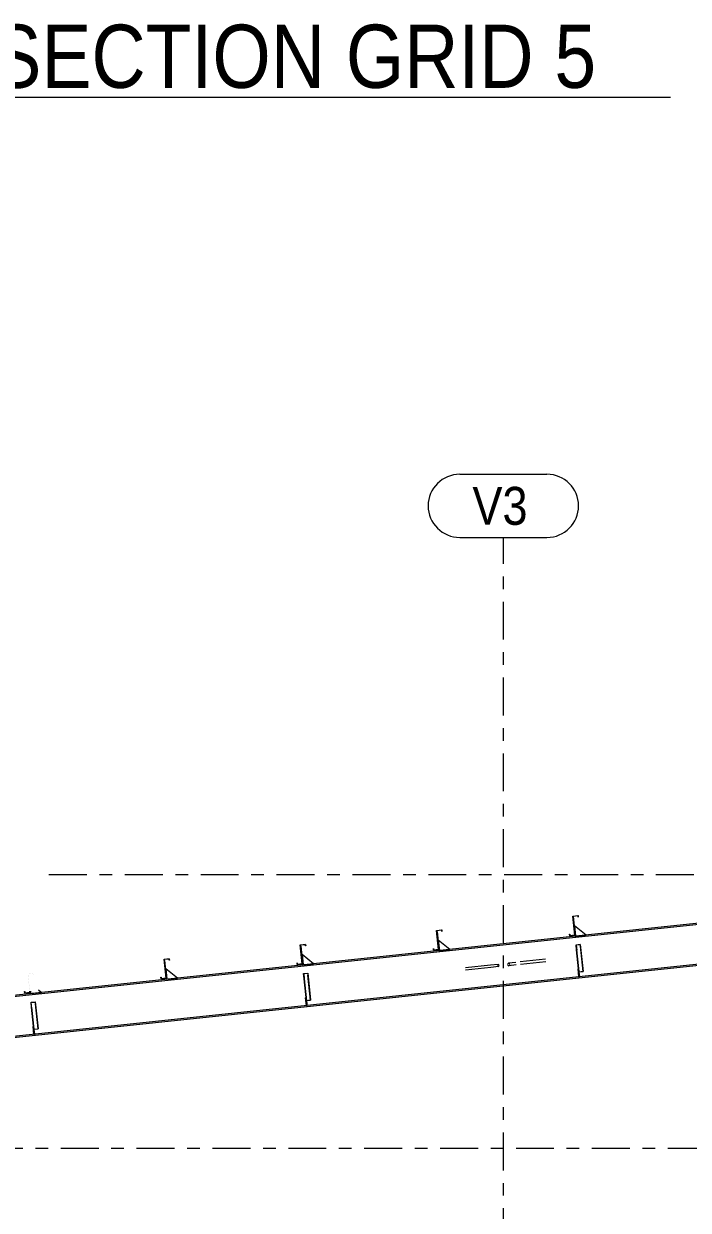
# Model space of a CAD drawing. Header units: millimetres. Extents: x -79 to 743, y -408 to 166.
# Drawn here: x 244.8 to 297.4, y -106.8 to -12.9 of the extents above; entities that cross this region are included whole.
import ezdxf

# ---------------------------------------------------------------- set-up
doc = ezdxf.new("R2010")
doc.units = ezdxf.units.MM
for name, pattern in [('XKITLINE00', [0]), ('XKITLINE02', [4, 2, -2]), ('XKITLINE03', [6, 3, -1, 1, -1])]:
    doc.linetypes.add(name, pattern=pattern)
for name, color, linetype, lineweight in [('OtherObjectType', 7, 'Continuous', 0), ('Part', 2, 'Continuous', 0), ('S-grid', 1, 'Continuous', 0)]:
    doc.layers.add(name, color=color, linetype=linetype, lineweight=lineweight)
doc.styles.add('ARIAL', font='ARIAL.TTF')

# ---------------------------------------------------------------- blocks, each defined once
blk = doc.blocks.new('*A361')
at = {"layer": 'Part'}
blk.add_hatch(color=3, dxfattribs=at).paths.add_polyline_path([(245.158, -88.096), (245.572, -88.052), (245.585, -88.177), (245.57, -88.178), (245.559, -88.069), (245.174, -88.109), (245.332, -89.603), (244.917, -89.646), (244.904, -89.522), (244.919, -89.52), (244.931, -89.63), (245.315, -89.589)], flags=17)
blk = doc.blocks.new('*A390')
at = {"layer": 'Part'}
blk.add_hatch(color=3, dxfattribs=at).paths.add_polyline_path([(245.412, -90.365), (245.744, -90.33), (245.746, -90.351), (245.431, -90.384), (245.473, -90.783), (245.456, -90.785)], flags=17)
blk = doc.blocks.new('*A413')
at = {"layer": 'Part'}
blk.add_hatch(color=3, dxfattribs=at).paths.add_polyline_path([(245.158, -88.096), (245.572, -88.052), (245.585, -88.177), (245.57, -88.178), (245.559, -88.069), (245.174, -88.109), (245.332, -89.603), (244.917, -89.646), (244.904, -89.522), (244.919, -89.52), (244.931, -89.63), (245.315, -89.589)], flags=17)
blk = doc.blocks.new('*A428')
at = {"layer": 'Part'}
blk.add_hatch(color=3, dxfattribs=at).paths.add_polyline_path([(266.959, -88.092), (267.291, -88.057), (267.293, -88.078), (266.978, -88.111), (267.02, -88.51), (267.004, -88.512)], flags=17)
blk = doc.blocks.new('*A429')
at = {"layer": 'Part'}
blk.add_hatch(color=3, dxfattribs=at).paths.add_polyline_path([(288.506, -85.819), (288.838, -85.784), (288.84, -85.805), (288.525, -85.839), (288.567, -86.237), (288.551, -86.239)], flags=17)
blk = doc.blocks.new('*A430')
at = {"layer": 'Part'}
blk.add_hatch(color=3, dxfattribs=at).paths.add_polyline_path([(255.931, -86.96), (256.346, -86.916), (256.359, -87.04), (256.344, -87.042), (256.332, -86.932), (255.948, -86.973), (256.105, -88.466), (255.691, -88.51), (255.678, -88.386), (255.693, -88.384), (255.704, -88.494), (256.089, -88.453)], flags=17)
blk = doc.blocks.new('*A431')
at = {"layer": 'Part'}
blk.add_hatch(color=3, dxfattribs=at).paths.add_polyline_path([(266.705, -85.823), (267.119, -85.78), (267.132, -85.904), (267.117, -85.905), (267.106, -85.796), (266.721, -85.837), (266.879, -87.33), (266.464, -87.374), (266.451, -87.249), (266.466, -87.248), (266.478, -87.357), (266.862, -87.317)], flags=17)
blk = doc.blocks.new('*A432')
at = {"layer": 'Part'}
blk.add_hatch(color=3, dxfattribs=at).paths.add_polyline_path([(277.478, -84.687), (277.893, -84.643), (277.906, -84.767), (277.891, -84.769), (277.879, -84.66), (277.495, -84.7), (277.652, -86.194), (277.238, -86.237), (277.225, -86.113), (277.24, -86.111), (277.251, -86.221), (277.636, -86.18)], flags=17)
blk = doc.blocks.new('*A433')
at = {"layer": 'Part'}
blk.add_hatch(color=3, dxfattribs=at).paths.add_polyline_path([(288.252, -83.55), (288.666, -83.507), (288.679, -83.631), (288.665, -83.633), (288.653, -83.523), (288.268, -83.564), (288.426, -85.057), (288.012, -85.101), (287.998, -84.977), (288.013, -84.975), (288.025, -85.084), (288.409, -85.044)], flags=17)
blk = doc.blocks.new('*A439')
at = {"layer": 'Part'}
blk.add_hatch(color=3, dxfattribs=at).paths.add_polyline_path([(255.931, -86.96), (256.346, -86.916), (256.359, -87.04), (256.344, -87.042), (256.332, -86.932), (255.948, -86.973), (256.105, -88.466), (255.691, -88.51), (255.678, -88.386), (255.693, -88.384), (255.704, -88.494), (256.089, -88.453)], flags=17)
blk = doc.blocks.new('*A440')
at = {"layer": 'Part'}
blk.add_hatch(color=3, dxfattribs=at).paths.add_polyline_path([(266.705, -85.823), (267.119, -85.78), (267.132, -85.904), (267.117, -85.905), (267.106, -85.796), (266.721, -85.837), (266.879, -87.33), (266.464, -87.374), (266.451, -87.249), (266.466, -87.248), (266.478, -87.357), (266.862, -87.317)], flags=17)
blk = doc.blocks.new('*A441')
at = {"layer": 'Part'}
blk.add_hatch(color=3, dxfattribs=at).paths.add_polyline_path([(277.478, -84.687), (277.893, -84.643), (277.906, -84.767), (277.891, -84.769), (277.879, -84.66), (277.495, -84.7), (277.652, -86.194), (277.238, -86.237), (277.225, -86.113), (277.24, -86.111), (277.251, -86.221), (277.636, -86.18)], flags=17)
blk = doc.blocks.new('*A442')
at = {"layer": 'Part'}
blk.add_hatch(color=3, dxfattribs=at).paths.add_polyline_path([(288.252, -83.55), (288.666, -83.507), (288.679, -83.631), (288.665, -83.633), (288.653, -83.523), (288.268, -83.564), (288.426, -85.057), (288.012, -85.101), (287.998, -84.977), (288.013, -84.975), (288.025, -85.084), (288.409, -85.044)], flags=17)
blk = doc.blocks.new('*A522')
at = {"layer": 'OtherObjectType', "color": 5, "linetype": 'XKITLINE00', "lineweight": 0}
blk.add_line((242.269, -18.75), (295.987, -18.75), dxfattribs=at)
at = {"layer": 'OtherObjectType', "color": 7, "style": 'ARIAL', "width": 0.85}
blk.add_text('SECTION GRID 5', height=5, dxfattribs=at).set_placement((242.269, -18))
blk = doc.blocks.new('*A1521')
at = {"layer": 'S-grid', "color": 1, "linetype": 'XKITLINE03', "lineweight": 0}
blk.add_line((246.829, -80.245), (422.859, -80.245), dxfattribs=at)
blk = doc.blocks.new('*A1522')
at = {"layer": 'S-grid', "color": 1, "linetype": 'XKITLINE03', "lineweight": 0}
blk.add_line((-22.239, -101.912), (557.525, -101.912), dxfattribs=at)
blk = doc.blocks.new('*A1523')
at = {"layer": 'Part', "color": 2, "linetype": 'XKITLINE00', "lineweight": 0}
for p, q in [((299.844, -83.937), (227.211, -91.598)), ((299.856, -84.044), (227.222, -91.706)), ((299.853, -84.02), (299.856, -84.044)), ((300.183, -87.144), (235.237, -93.994)), ((300.194, -87.252), (235.248, -94.102)), ((300.183, -87.144), (300.194, -87.252)), ((234.905, -94.029), (227.549, -94.805)), ((234.917, -94.137), (227.56, -94.913))]:
    blk.add_line(p, q, dxfattribs=at)
at = {"layer": 'Part', "color": 7, "linetype": 'XKITLINE02', "lineweight": 0}
for p, q in [((299.844, -83.937), (299.853, -84.02)), ((299.856, -84.044), (300.183, -87.144)), ((227.211, -91.598), (227.56, -94.913)), ((235.237, -93.994), (234.905, -94.029)), ((235.248, -94.102), (234.917, -94.137))]:
    blk.add_line(p, q, dxfattribs=at)
blk = doc.blocks.new('*A1590')
at = {"layer": 'Part', "color": 2, "linetype": 'XKITLINE00', "lineweight": 0}
for p, q in [((244.904, -89.522), (244.919, -89.52)), ((244.905, -89.53), (244.904, -89.522)), ((244.917, -89.646), (244.905, -89.53)), ((245.332, -89.603), (244.917, -89.646)), ((244.919, -89.52), (244.92, -89.529)), ((244.92, -89.529), (244.931, -89.63)), ((244.931, -89.63), (245.315, -89.589)), ((245.315, -89.589), (245.305, -89.488)), ((245.319, -89.487), (245.332, -89.603))]:
    blk.add_line(p, q, dxfattribs=at)
blk = doc.blocks.new('*A1711')
at = {"layer": 'Part', "color": 7, "linetype": 'XKITLINE02', "lineweight": 0}
for p, q in [((245.361, -89.482), (245.382, -89.681)), ((245.382, -89.681), (246.211, -89.594))]:
    blk.add_line(p, q, dxfattribs=at)
at = {"layer": 'Part', "color": 2, "linetype": 'XKITLINE00', "lineweight": 0}
blk.add_line((246.211, -89.594), (245.991, -89.416), dxfattribs=at)
blk = doc.blocks.new('*A1712')
at = {"layer": 'Part', "color": 7, "linetype": 'XKITLINE02', "lineweight": 0}
for p, q in [((245.319, -89.487), (245.332, -89.603)), ((245.34, -89.686), (245.382, -89.681))]:
    blk.add_line(p, q, dxfattribs=at)
at = {"layer": 'Part', "color": 2, "linetype": 'XKITLINE00', "lineweight": 0}
for p, q in [((245.332, -89.603), (245.34, -89.686)), ((245.382, -89.681), (245.361, -89.482))]:
    blk.add_line(p, q, dxfattribs=at)
blk = doc.blocks.new('*A1713')
at = {"layer": 'Part', "color": 7, "linetype": 'XKITLINE02', "lineweight": 0}
for p, q in [((245.613, -92.271), (245.572, -92.276)), ((245.572, -92.276), (245.637, -92.897)), ((245.679, -92.893), (245.613, -92.271)), ((245.624, -92.773), (245.666, -92.768)), ((245.637, -92.897), (245.679, -92.893))]:
    blk.add_line(p, q, dxfattribs=at)
blk = doc.blocks.new('*A1714')
at = {"layer": 'Part', "color": 2, "linetype": 'XKITLINE00', "lineweight": 0}
for p, q in [((245.572, -92.276), (245.613, -92.271)), ((245.637, -92.897), (245.572, -92.276)), ((245.641, -92.531), (245.679, -92.893))]:
    blk.add_line(p, q, dxfattribs=at)
at = {"layer": 'Part', "color": 7, "linetype": 'XKITLINE02', "lineweight": 0}
for p, q in [((245.613, -92.271), (245.641, -92.531)), ((245.624, -92.773), (245.666, -92.768)), ((245.679, -92.893), (245.637, -92.897))]:
    blk.add_line(p, q, dxfattribs=at)
blk = doc.blocks.new('*A1715')
at = {"layer": 'Part', "color": 7, "linetype": 'XKITLINE02', "lineweight": 0}
for p, q in [((245.664, -92.753), (245.412, -90.365)), ((245.681, -92.751), (245.431, -90.384)), ((245.969, -92.469), (245.744, -90.33)), ((245.636, -92.491), (245.968, -92.456)), ((245.654, -92.503), (245.969, -92.469)), ((245.664, -92.753), (245.681, -92.751))]:
    blk.add_line(p, q, dxfattribs=at)
blk = doc.blocks.new('*A1716')
at = {"layer": 'Part', "color": 2, "linetype": 'XKITLINE00', "lineweight": 0}
for p, q in [((245.412, -90.365), (245.744, -90.33)), ((245.456, -90.785), (245.412, -90.365)), ((245.431, -90.384), (245.746, -90.351)), ((245.681, -92.751), (245.431, -90.384)), ((245.456, -90.785), (245.473, -90.783)), ((245.456, -90.785), (245.641, -92.531)), ((245.744, -90.33), (245.969, -92.469)), ((245.654, -92.503), (245.969, -92.469)), ((245.664, -92.753), (245.681, -92.751))]:
    blk.add_line(p, q, dxfattribs=at)
at = {"layer": 'Part', "color": 7, "linetype": 'XKITLINE02', "lineweight": 0}
for p, q in [((245.636, -92.491), (245.968, -92.456)), ((245.641, -92.531), (245.664, -92.753))]:
    blk.add_line(p, q, dxfattribs=at)
blk = doc.blocks.new('*A1802')
at = {"layer": 'Part', "color": 2, "linetype": 'XKITLINE00', "lineweight": 0}
for p, q in [((244.904, -89.522), (244.919, -89.52)), ((244.905, -89.53), (244.904, -89.522)), ((244.917, -89.646), (244.905, -89.53)), ((245.332, -89.603), (244.917, -89.646)), ((244.919, -89.52), (244.92, -89.529)), ((244.92, -89.529), (244.931, -89.63)), ((244.931, -89.63), (245.315, -89.589)), ((245.315, -89.589), (245.305, -89.488)), ((245.319, -89.487), (245.332, -89.603))]:
    blk.add_line(p, q, dxfattribs=at)
blk = doc.blocks.new('*A1813')
at = {"layer": 'S-grid', "color": 1, "linetype": 'XKITLINE03', "lineweight": 0}
blk.add_line((282.761, -193.667), (282.761, -53.578), dxfattribs=at)
at = {"layer": 'S-grid', "color": 3, "style": 'ARIAL', "width": 0.85}
blk.add_text('V3', height=3, dxfattribs=at).set_placement((280.314, -52.578))
blk = doc.blocks.new('*A1847')
at = {"layer": 'Part', "color": 2, "linetype": 'XKITLINE00', "lineweight": 0}
for p, q in [((283.103, -87.326), (283.097, -87.379)), ((283.129, -87.285), (283.103, -87.326)), ((283.168, -87.267), (283.129, -87.285)), ((283.759, -87.204), (283.168, -87.267)), ((283.21, -87.276), (283.168, -87.267)), ((283.243, -87.311), (283.21, -87.276)), ((283.26, -87.362), (283.243, -87.311)), ((283.097, -87.379), (283.114, -87.43)), ((283.114, -87.43), (283.147, -87.464)), ((283.147, -87.464), (283.19, -87.474)), ((283.781, -87.412), (283.19, -87.474)), ((283.19, -87.474), (283.229, -87.456)), ((283.229, -87.456), (283.254, -87.415)), ((283.254, -87.415), (283.26, -87.362))]:
    blk.add_line(p, q, dxfattribs=at)
at = {"layer": 'Part', "color": 7, "linetype": 'XKITLINE02', "lineweight": 0}
for p, q in [((286.086, -86.959), (283.759, -87.204)), ((286.108, -87.166), (283.781, -87.412))]:
    blk.add_line(p, q, dxfattribs=at)
blk = doc.blocks.new('*A1911')
at = {"layer": 'Part', "color": 2, "linetype": 'XKITLINE00', "lineweight": 0}
for p, q in [((255.998, -87.053), (255.957, -87.057)), ((256.155, -88.545), (255.998, -87.053)), ((256.105, -88.466), (256.114, -88.549))]:
    blk.add_line(p, q, dxfattribs=at)
at = {"layer": 'Part', "color": 7, "linetype": 'XKITLINE02', "lineweight": 0}
for p, q in [((255.957, -87.057), (256.105, -88.466)), ((256.114, -88.549), (256.155, -88.545))]:
    blk.add_line(p, q, dxfattribs=at)
blk = doc.blocks.new('*A1912')
at = {"layer": 'Part', "color": 2, "linetype": 'XKITLINE00', "lineweight": 0}
for p, q in [((266.959, -88.092), (267.291, -88.057)), ((267.004, -88.512), (266.959, -88.092)), ((267.293, -88.078), (266.978, -88.111)), ((266.978, -88.111), (267.02, -88.51)), ((267.291, -88.057), (267.516, -90.197)), ((267.02, -88.51), (267.004, -88.512)), ((267.004, -88.512), (267.188, -90.258)), ((267.228, -90.479), (267.02, -88.51)), ((267.201, -90.23), (267.516, -90.197)), ((267.211, -90.48), (267.228, -90.479))]:
    blk.add_line(p, q, dxfattribs=at)
at = {"layer": 'Part', "color": 7, "linetype": 'XKITLINE02', "lineweight": 0}
for p, q in [((267.184, -90.219), (267.515, -90.184)), ((267.188, -90.258), (267.211, -90.48))]:
    blk.add_line(p, q, dxfattribs=at)
blk = doc.blocks.new('*A1913')
at = {"layer": 'Part', "color": 2, "linetype": 'XKITLINE00', "lineweight": 0}
blk.add_line((267.758, -87.321), (266.842, -86.58), dxfattribs=at)
at = {"layer": 'Part', "color": 7, "linetype": 'XKITLINE02', "lineweight": 0}
for p, q in [((266.842, -86.58), (266.929, -87.408)), ((266.929, -87.408), (267.758, -87.321))]:
    blk.add_line(p, q, dxfattribs=at)
blk = doc.blocks.new('*A1914')
at = {"layer": 'Part', "color": 2, "linetype": 'XKITLINE00', "lineweight": 0}
for p, q in [((266.772, -85.917), (266.73, -85.921)), ((266.929, -87.408), (266.772, -85.917)), ((266.879, -87.33), (266.888, -87.413))]:
    blk.add_line(p, q, dxfattribs=at)
at = {"layer": 'Part', "color": 7, "linetype": 'XKITLINE02', "lineweight": 0}
for p, q in [((266.73, -85.921), (266.879, -87.33)), ((266.888, -87.413), (266.929, -87.408))]:
    blk.add_line(p, q, dxfattribs=at)
blk = doc.blocks.new('*A1915')
at = {"layer": 'Part', "color": 7, "linetype": 'XKITLINE02', "lineweight": 0}
for p, q in [((267.16, -89.998), (267.119, -90.003)), ((267.119, -90.003), (267.184, -90.624)), ((267.226, -90.62), (267.16, -89.998)), ((267.171, -90.5), (267.213, -90.496)), ((267.184, -90.624), (267.226, -90.62))]:
    blk.add_line(p, q, dxfattribs=at)
blk = doc.blocks.new('*A1916')
at = {"layer": 'Part', "color": 2, "linetype": 'XKITLINE00', "lineweight": 0}
for p, q in [((267.119, -90.003), (267.16, -89.998)), ((267.184, -90.624), (267.119, -90.003)), ((267.188, -90.258), (267.226, -90.62))]:
    blk.add_line(p, q, dxfattribs=at)
at = {"layer": 'Part', "color": 7, "linetype": 'XKITLINE02', "lineweight": 0}
for p, q in [((267.16, -89.998), (267.188, -90.258)), ((267.171, -90.5), (267.213, -90.496)), ((267.226, -90.62), (267.184, -90.624))]:
    blk.add_line(p, q, dxfattribs=at)
blk = doc.blocks.new('*A1917')
at = {"layer": 'Part', "color": 7, "linetype": 'XKITLINE02', "lineweight": 0}
for p, q in [((267.211, -90.48), (266.959, -88.092)), ((267.228, -90.479), (266.978, -88.111)), ((267.516, -90.197), (267.291, -88.057)), ((267.184, -90.219), (267.515, -90.184)), ((267.201, -90.23), (267.516, -90.197)), ((267.211, -90.48), (267.228, -90.479))]:
    blk.add_line(p, q, dxfattribs=at)
blk = doc.blocks.new('*A1918')
at = {"layer": 'Part', "color": 2, "linetype": 'XKITLINE00', "lineweight": 0}
for p, q in [((288.506, -85.819), (288.838, -85.784)), ((288.551, -86.239), (288.506, -85.819)), ((288.84, -85.805), (288.525, -85.839)), ((288.525, -85.839), (288.567, -86.237)), ((288.567, -86.237), (288.551, -86.239)), ((288.551, -86.239), (288.735, -87.985)), ((288.775, -88.206), (288.567, -86.237)), ((288.838, -85.784), (289.064, -87.924)), ((288.749, -87.957), (289.064, -87.924)), ((288.758, -88.208), (288.775, -88.206))]:
    blk.add_line(p, q, dxfattribs=at)
at = {"layer": 'Part', "color": 7, "linetype": 'XKITLINE02', "lineweight": 0}
for p, q in [((288.731, -87.946), (289.062, -87.911)), ((288.735, -87.985), (288.758, -88.208))]:
    blk.add_line(p, q, dxfattribs=at)
blk = doc.blocks.new('*A1919')
at = {"layer": 'Part', "color": 7, "linetype": 'XKITLINE02', "lineweight": 0}
for p, q in [((288.758, -88.208), (288.506, -85.819)), ((288.775, -88.206), (288.525, -85.839)), ((289.064, -87.924), (288.838, -85.784)), ((288.731, -87.946), (289.062, -87.911)), ((288.749, -87.957), (289.064, -87.924)), ((288.758, -88.208), (288.775, -88.206))]:
    blk.add_line(p, q, dxfattribs=at)
blk = doc.blocks.new('*A1920')
at = {"layer": 'Part', "color": 2, "linetype": 'XKITLINE00', "lineweight": 0}
for p, q in [((288.666, -87.73), (288.707, -87.726)), ((288.732, -88.352), (288.666, -87.73)), ((288.735, -87.985), (288.773, -88.347))]:
    blk.add_line(p, q, dxfattribs=at)
at = {"layer": 'Part', "color": 7, "linetype": 'XKITLINE02', "lineweight": 0}
for p, q in [((288.707, -87.726), (288.735, -87.985)), ((288.718, -88.227), (288.76, -88.223)), ((288.773, -88.347), (288.732, -88.352))]:
    blk.add_line(p, q, dxfattribs=at)
blk = doc.blocks.new('*A1921')
at = {"layer": 'Part', "color": 7, "linetype": 'XKITLINE02', "lineweight": 0}
for p, q in [((288.707, -87.726), (288.666, -87.73)), ((288.666, -87.73), (288.732, -88.352)), ((288.773, -88.347), (288.707, -87.726)), ((288.718, -88.227), (288.76, -88.223)), ((288.732, -88.352), (288.773, -88.347))]:
    blk.add_line(p, q, dxfattribs=at)
blk = doc.blocks.new('*A1922')
at = {"layer": 'Part', "color": 2, "linetype": 'XKITLINE00', "lineweight": 0}
for p, q in [((288.319, -83.644), (288.277, -83.648)), ((288.476, -85.136), (288.319, -83.644)), ((288.426, -85.057), (288.435, -85.14))]:
    blk.add_line(p, q, dxfattribs=at)
at = {"layer": 'Part', "color": 7, "linetype": 'XKITLINE02', "lineweight": 0}
for p, q in [((288.277, -83.648), (288.426, -85.057)), ((288.435, -85.14), (288.476, -85.136))]:
    blk.add_line(p, q, dxfattribs=at)
blk = doc.blocks.new('*A1923')
at = {"layer": 'Part', "color": 2, "linetype": 'XKITLINE00', "lineweight": 0}
blk.add_line((289.305, -85.048), (288.389, -84.307), dxfattribs=at)
at = {"layer": 'Part', "color": 7, "linetype": 'XKITLINE02', "lineweight": 0}
for p, q in [((288.389, -84.307), (288.476, -85.136)), ((288.476, -85.136), (289.305, -85.048))]:
    blk.add_line(p, q, dxfattribs=at)
blk = doc.blocks.new('*A1924')
at = {"layer": 'Part', "color": 2, "linetype": 'XKITLINE00', "lineweight": 0}
for p, q in [((277.545, -84.78), (277.504, -84.785)), ((277.703, -86.272), (277.545, -84.78)), ((277.652, -86.194), (277.661, -86.276))]:
    blk.add_line(p, q, dxfattribs=at)
at = {"layer": 'Part', "color": 7, "linetype": 'XKITLINE02', "lineweight": 0}
for p, q in [((277.504, -84.785), (277.652, -86.194)), ((277.661, -86.276), (277.703, -86.272))]:
    blk.add_line(p, q, dxfattribs=at)
blk = doc.blocks.new('*A1925')
at = {"layer": 'Part', "color": 2, "linetype": 'XKITLINE00', "lineweight": 0}
blk.add_line((278.531, -86.185), (277.615, -85.443), dxfattribs=at)
at = {"layer": 'Part', "color": 7, "linetype": 'XKITLINE02', "lineweight": 0}
for p, q in [((277.615, -85.443), (277.703, -86.272)), ((277.703, -86.272), (278.531, -86.185))]:
    blk.add_line(p, q, dxfattribs=at)
blk = doc.blocks.new('*A1930')
at = {"layer": 'Part', "color": 7, "linetype": 'XKITLINE02', "lineweight": 0}
for p, q in [((281.744, -87.438), (279.285, -87.697)), ((281.761, -87.604), (279.302, -87.863))]:
    blk.add_line(p, q, dxfattribs=at)
at = {"layer": 'Part', "color": 2, "linetype": 'XKITLINE00', "lineweight": 0}
for p, q in [((282.355, -87.374), (281.744, -87.438)), ((282.372, -87.539), (281.761, -87.604)), ((282.312, -87.403), (282.3, -87.463)), ((282.3, -87.463), (282.325, -87.52)), ((282.355, -87.374), (282.312, -87.403)), ((282.325, -87.52), (282.372, -87.539)), ((282.402, -87.393), (282.355, -87.374)), ((282.372, -87.539), (282.415, -87.51)), ((282.427, -87.45), (282.402, -87.393)), ((282.415, -87.51), (282.427, -87.45))]:
    blk.add_line(p, q, dxfattribs=at)
blk = doc.blocks.new('*A1931')
at = {"layer": 'Part', "color": 2, "linetype": 'XKITLINE00', "lineweight": 0}
for p, q in [((255.931, -86.96), (256.346, -86.916)), ((256.089, -88.453), (255.931, -86.96)), ((256.332, -86.932), (255.948, -86.973)), ((255.948, -86.973), (256.105, -88.466)), ((256.344, -87.042), (256.332, -86.932)), ((256.359, -87.04), (256.344, -87.042)), ((256.346, -86.916), (256.359, -87.04)), ((255.678, -88.386), (255.693, -88.384)), ((255.691, -88.51), (255.678, -88.386)), ((256.105, -88.466), (255.691, -88.51)), ((255.693, -88.384), (255.704, -88.494)), ((255.704, -88.494), (256.089, -88.453))]:
    blk.add_line(p, q, dxfattribs=at)
blk = doc.blocks.new('*A1932')
at = {"layer": 'Part', "color": 2, "linetype": 'XKITLINE00', "lineweight": 0}
for p, q in [((266.705, -85.823), (267.119, -85.78)), ((266.862, -87.317), (266.705, -85.823)), ((267.106, -85.796), (266.721, -85.837)), ((266.721, -85.837), (266.879, -87.33)), ((267.117, -85.905), (267.106, -85.796)), ((267.132, -85.904), (267.117, -85.905)), ((267.119, -85.78), (267.132, -85.904)), ((266.451, -87.249), (266.466, -87.248)), ((266.464, -87.374), (266.451, -87.249)), ((266.466, -87.248), (266.478, -87.357)), ((266.478, -87.357), (266.862, -87.317)), ((266.879, -87.33), (266.464, -87.374))]:
    blk.add_line(p, q, dxfattribs=at)
blk = doc.blocks.new('*A1933')
at = {"layer": 'Part', "color": 2, "linetype": 'XKITLINE00', "lineweight": 0}
for p, q in [((277.478, -84.687), (277.893, -84.643)), ((277.636, -86.18), (277.478, -84.687)), ((277.879, -84.66), (277.495, -84.7)), ((277.495, -84.7), (277.652, -86.194)), ((277.891, -84.769), (277.879, -84.66)), ((277.906, -84.767), (277.891, -84.769)), ((277.893, -84.643), (277.906, -84.767)), ((277.225, -86.113), (277.24, -86.111)), ((277.238, -86.237), (277.225, -86.113)), ((277.652, -86.194), (277.238, -86.237)), ((277.24, -86.111), (277.251, -86.221)), ((277.251, -86.221), (277.636, -86.18))]:
    blk.add_line(p, q, dxfattribs=at)
blk = doc.blocks.new('*A1934')
at = {"layer": 'Part', "color": 2, "linetype": 'XKITLINE00', "lineweight": 0}
for p, q in [((288.252, -83.55), (288.666, -83.507)), ((288.409, -85.044), (288.252, -83.55)), ((288.653, -83.523), (288.268, -83.564)), ((288.268, -83.564), (288.426, -85.057)), ((288.665, -83.633), (288.653, -83.523)), ((288.666, -83.507), (288.679, -83.631)), ((288.679, -83.631), (288.665, -83.633)), ((287.998, -84.977), (288.013, -84.975)), ((288.012, -85.101), (287.998, -84.977)), ((288.426, -85.057), (288.012, -85.101)), ((288.013, -84.975), (288.025, -85.084)), ((288.025, -85.084), (288.409, -85.044))]:
    blk.add_line(p, q, dxfattribs=at)
blk = doc.blocks.new('*A1950')
at = {"layer": 'Part', "color": 2, "linetype": 'XKITLINE00', "lineweight": 0}
for p, q in [((255.931, -86.96), (256.346, -86.916)), ((256.089, -88.453), (255.931, -86.96)), ((256.332, -86.932), (255.948, -86.973)), ((255.948, -86.973), (256.105, -88.466)), ((256.344, -87.042), (256.332, -86.932)), ((256.359, -87.04), (256.344, -87.042)), ((256.346, -86.916), (256.359, -87.04)), ((255.678, -88.386), (255.693, -88.384)), ((255.691, -88.51), (255.678, -88.386)), ((256.105, -88.466), (255.691, -88.51)), ((255.693, -88.384), (255.704, -88.494)), ((255.704, -88.494), (256.089, -88.453))]:
    blk.add_line(p, q, dxfattribs=at)
blk = doc.blocks.new('*A1951')
at = {"layer": 'Part', "color": 2, "linetype": 'XKITLINE00', "lineweight": 0}
for p, q in [((266.705, -85.823), (267.119, -85.78)), ((266.862, -87.317), (266.705, -85.823)), ((267.106, -85.796), (266.721, -85.837)), ((266.721, -85.837), (266.879, -87.33)), ((267.117, -85.905), (267.106, -85.796)), ((267.132, -85.904), (267.117, -85.905)), ((267.119, -85.78), (267.132, -85.904)), ((266.451, -87.249), (266.466, -87.248)), ((266.464, -87.374), (266.451, -87.249)), ((266.466, -87.248), (266.478, -87.357)), ((266.478, -87.357), (266.862, -87.317)), ((266.879, -87.33), (266.464, -87.374))]:
    blk.add_line(p, q, dxfattribs=at)
blk = doc.blocks.new('*A1952')
at = {"layer": 'Part', "color": 2, "linetype": 'XKITLINE00', "lineweight": 0}
for p, q in [((277.478, -84.687), (277.893, -84.643)), ((277.636, -86.18), (277.478, -84.687)), ((277.879, -84.66), (277.495, -84.7)), ((277.495, -84.7), (277.652, -86.194)), ((277.891, -84.769), (277.879, -84.66)), ((277.906, -84.767), (277.891, -84.769)), ((277.893, -84.643), (277.906, -84.767)), ((277.225, -86.113), (277.24, -86.111)), ((277.238, -86.237), (277.225, -86.113)), ((277.652, -86.194), (277.238, -86.237)), ((277.24, -86.111), (277.251, -86.221)), ((277.251, -86.221), (277.636, -86.18))]:
    blk.add_line(p, q, dxfattribs=at)
blk = doc.blocks.new('*A1953')
at = {"layer": 'Part', "color": 2, "linetype": 'XKITLINE00', "lineweight": 0}
for p, q in [((288.252, -83.55), (288.666, -83.507)), ((288.409, -85.044), (288.252, -83.55)), ((288.653, -83.523), (288.268, -83.564)), ((288.268, -83.564), (288.426, -85.057)), ((288.665, -83.633), (288.653, -83.523)), ((288.666, -83.507), (288.679, -83.631)), ((288.679, -83.631), (288.665, -83.633)), ((287.998, -84.977), (288.013, -84.975)), ((288.012, -85.101), (287.998, -84.977)), ((288.426, -85.057), (288.012, -85.101)), ((288.013, -84.975), (288.025, -85.084)), ((288.025, -85.084), (288.409, -85.044))]:
    blk.add_line(p, q, dxfattribs=at)
blk = doc.blocks.new('*A1954')
at = {"layer": 'Part', "color": 2, "linetype": 'XKITLINE00', "lineweight": 0}
blk.add_line((256.984, -88.457), (256.068, -87.716), dxfattribs=at)
at = {"layer": 'Part', "color": 7, "linetype": 'XKITLINE02', "lineweight": 0}
for p, q in [((256.068, -87.716), (256.155, -88.545)), ((256.155, -88.545), (256.984, -88.457))]:
    blk.add_line(p, q, dxfattribs=at)
blk = doc.blocks.new('*A1985')
at = {"layer": 'S-grid', "color": 1, "linetype": 'XKITLINE00', "lineweight": 0}
for p, q in [((279.314, -48.578), (286.208, -48.578)), ((279.314, -53.578), (286.208, -53.578))]:
    blk.add_line(p, q, dxfattribs=at)
for centre, start, end in [((279.314, -51.078), 90, 270), ((286.208, -51.078), 270, 90)]:
    blk.add_arc(centre, 2.5, start, end, dxfattribs=at)

msp = doc.modelspace()

# ---------------------------------------------------------------- block references
at = {"lineweight": 0}
for name in ['*A522', '*A1985', '*A1813', '*A1521', '*A433', '*A442', '*A1934', '*A1953', '*A1523', '*A1922', '*A1923', '*A432', '*A441', '*A1933', '*A1952', '*A1924', '*A1925', '*A431', '*A440', '*A1932', '*A1951', '*A1914', '*A429', '*A1918', '*A1919', '*A430', '*A439', '*A1931', '*A1950', '*A1911', '*A1913', '*A1847', '*A361', '*A413', '*A1954', '*A428', '*A1912', '*A1917', '*A1930', '*A1920', '*A1921', '*A1590', '*A1802', '*A1712', '*A1711', '*A1915', '*A1916', '*A390', '*A1715', '*A1716', '*A1713', '*A1714', '*A1522']:
    msp.add_blockref(name, (0, 0), dxfattribs=at)

doc.saveas('drawing.dxf')
